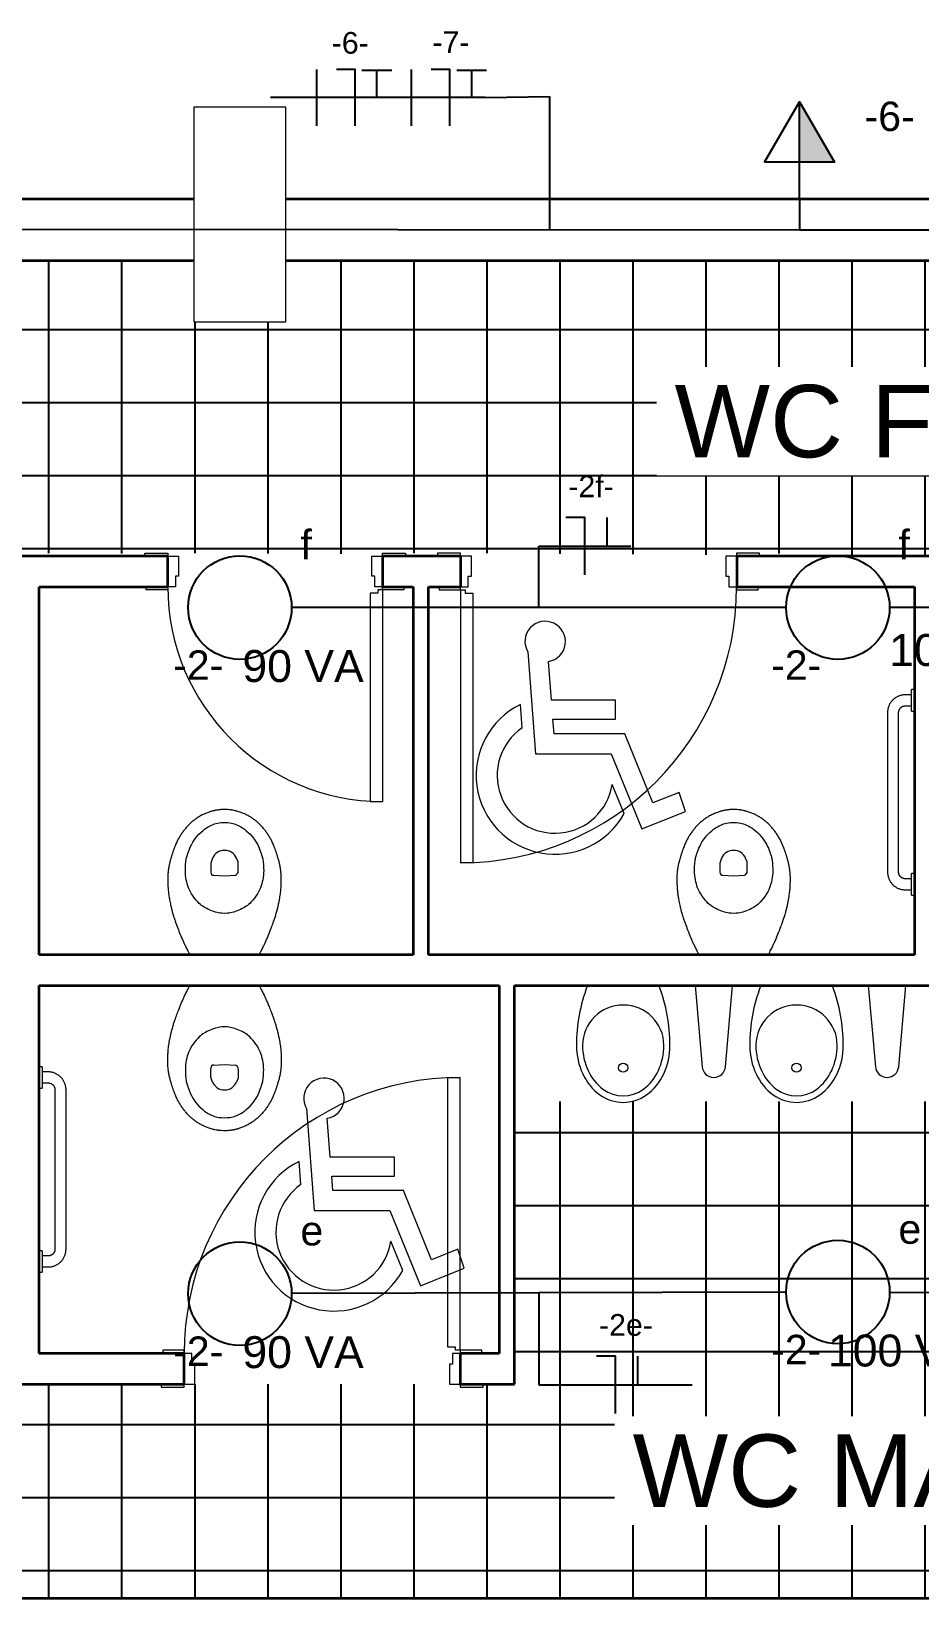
# Model space of a CAD drawing. Header units: metres. Extents: x -182 to 99, y 70 to 117.
# Drawn here: x -89.75 to -86.86, y 88.62 to 93.73 of the extents above; entities that cross this region are included whole.
import ezdxf

# ---------------------------------------------------------------- set-up
doc = ezdxf.new("R2010")
doc.units = ezdxf.units.M
doc.header["$LTSCALE"] = 0.01
for name, color, linetype, lineweight in [('A-ANNO-TEXT', 2, 'Continuous', 9), ('A-DOOR', 1, 'Continuous', 9), ('A-DOOR-FRAM', 1, 'Continuous', 13), ('A-WALL', 2, 'Continuous', 9), ('L-SITE', 6, 'Continuous', 9), ('P-SANR-FIXT', 6, 'Continuous', 9), ('S-COLS', 6, 'Continuous', 9)]:
    doc.layers.add(name, color=color, linetype=linetype, lineweight=lineweight)
for name, color, linetype in [('FIAÇÃO', 10, 'Continuous'), ('Força', 7, 'Continuous'), ('Iluminação', 7, 'Continuous')]:
    doc.layers.add(name, color=color, linetype=linetype)
doc.styles.add('Arial', font='arial.ttf', dxfattribs={"height": 0.29506})
doc.styles.add('Arial_1', font='arial.ttf', dxfattribs={"height": 0.368825})
pattern_1 = [(0, (-80.64683, 95.37932), (0, 0.238125), []), (90, (-80.64683, 95.37932), (-0.238125, 0), [])]

# ---------------------------------------------------------------- blocks, each defined once
blk = doc.blocks.new('Barre d_appui - Horizontale - H-302064-Planta Baja')
at = {"layer": 'P-SANR-FIXT'}
for p, q in [((-1.1908, 0), (-1.1908, -0.01)), ((-1.1558, -0.01), (-1.1908, -0.01)), ((-1.1738, -0.01), (-1.1738, -0.03)), ((-1.1208, -0.01), (-1.1558, -0.01)), ((-1.1378, -0.03), (-1.1378, -0.01)), ((-1.1208, -0.01), (-1.1208, 0)), ((-0.5908, 0), (-0.5908, -0.01)), ((-0.5558, -0.01), (-0.5908, -0.01)), ((-0.5738, -0.01), (-0.5738, -0.03)), ((-0.5208, -0.01), (-0.5558, -0.01)), ((-0.5378, -0.03), (-0.5378, -0.01)), ((-0.5208, -0.01), (-0.5208, 0)), ((-0.5958, -0.052), (-1.1158, -0.052)), ((-1.1158, -0.088), (-0.5958, -0.088))]:
    blk.add_line(p, q, dxfattribs=at)
at = {"layer": 'P-SANR-FIXT', "flags": 128}
for points in [[(-1.1738, -0.03), (-1.1737, -0.0323), (-1.1736, -0.0346), (-1.1734, -0.0369), (-1.1731, -0.0392), (-1.1726, -0.0415), (-1.1721, -0.0438), (-1.1715, -0.046), (-1.1709, -0.0482), (-1.1701, -0.0504), (-1.1692, -0.0526), (-1.1683, -0.0547), (-1.1672, -0.0568), (-1.1661, -0.0588), (-1.1649, -0.0608), (-1.1637, -0.0627), (-1.1623, -0.0646), (-1.1609, -0.0665), (-1.1594, -0.0682), (-1.1578, -0.07), (-1.1562, -0.0716), (-1.1545, -0.0732), (-1.1528, -0.0747), (-1.1509, -0.0761), (-1.1491, -0.0775), (-1.1471, -0.0788), (-1.1452, -0.08), (-1.1431, -0.0812), (-1.1411, -0.0822), (-1.139, -0.0832), (-1.1368, -0.0841), (-1.1346, -0.0849), (-1.1324, -0.0856), (-1.1302, -0.0862), (-1.1279, -0.0867), (-1.1257, -0.0872), (-1.1234, -0.0875), (-1.1211, -0.0878), (-1.1187, -0.0879), (-1.1164, -0.088), (-1.1158, -0.088)], [(-1.1158, -0.052), (-1.1167, -0.052), (-1.1176, -0.0519), (-1.1184, -0.0518), (-1.1193, -0.0517), (-1.1202, -0.0516), (-1.121, -0.0514), (-1.1219, -0.0511), (-1.1227, -0.0509), (-1.1235, -0.0506), (-1.1244, -0.0503), (-1.1252, -0.0499), (-1.126, -0.0495), (-1.1267, -0.0491), (-1.1275, -0.0486), (-1.1282, -0.0482), (-1.1289, -0.0476), (-1.1296, -0.0471), (-1.1303, -0.0465), (-1.131, -0.0459), (-1.1316, -0.0453), (-1.1322, -0.0447), (-1.1328, -0.044), (-1.1333, -0.0433), (-1.1338, -0.0426), (-1.1343, -0.0419), (-1.1348, -0.0411), (-1.1352, -0.0404), (-1.1356, -0.0396), (-1.136, -0.0388), (-1.1363, -0.038), (-1.1366, -0.0371), (-1.1369, -0.0363), (-1.1371, -0.0355), (-1.1373, -0.0346), (-1.1375, -0.0337), (-1.1376, -0.0329), (-1.1377, -0.032), (-1.1378, -0.0311), (-1.1378, -0.0302), (-1.1378, -0.03)], [(-0.5738, -0.03), (-0.5738, -0.0309), (-0.5739, -0.0318), (-0.574, -0.0326), (-0.5741, -0.0335), (-0.5742, -0.0344), (-0.5744, -0.0352), (-0.5747, -0.0361), (-0.5749, -0.0369), (-0.5752, -0.0378), (-0.5755, -0.0386), (-0.5759, -0.0394), (-0.5763, -0.0402), (-0.5767, -0.0409), (-0.5772, -0.0417), (-0.5776, -0.0424), (-0.5781, -0.0431), (-0.5787, -0.0438), (-0.5793, -0.0445), (-0.5798, -0.0452), (-0.5805, -0.0458), (-0.5811, -0.0464), (-0.5818, -0.047), (-0.5825, -0.0475), (-0.5832, -0.048), (-0.5839, -0.0485), (-0.5847, -0.049), (-0.5854, -0.0494), (-0.5862, -0.0498), (-0.587, -0.0502), (-0.5878, -0.0505), (-0.5887, -0.0508), (-0.5895, -0.0511), (-0.5903, -0.0513), (-0.5912, -0.0515), (-0.5921, -0.0517), (-0.5929, -0.0518), (-0.5938, -0.0519), (-0.5947, -0.052), (-0.5956, -0.052), (-0.5958, -0.052)], [(-0.5958, -0.088), (-0.5935, -0.088), (-0.5912, -0.0878), (-0.5889, -0.0876), (-0.5866, -0.0873), (-0.5843, -0.0868), (-0.582, -0.0863), (-0.5798, -0.0857), (-0.5776, -0.0851), (-0.5754, -0.0843), (-0.5732, -0.0834), (-0.5711, -0.0825), (-0.569, -0.0814), (-0.567, -0.0803), (-0.565, -0.0791), (-0.563, -0.0779), (-0.5612, -0.0765), (-0.5593, -0.0751), (-0.5576, -0.0736), (-0.5558, -0.072), (-0.5542, -0.0704), (-0.5526, -0.0687), (-0.5511, -0.067), (-0.5497, -0.0651), (-0.5483, -0.0633), (-0.547, -0.0613), (-0.5458, -0.0594), (-0.5446, -0.0573), (-0.5436, -0.0553), (-0.5426, -0.0532), (-0.5417, -0.051), (-0.5409, -0.0488), (-0.5402, -0.0466), (-0.5396, -0.0444), (-0.5391, -0.0421), (-0.5386, -0.0399), (-0.5383, -0.0376), (-0.538, -0.0353), (-0.5379, -0.0329), (-0.5378, -0.0306), (-0.5378, -0.03)]]:
    blk.add_lwpolyline(points, dxfattribs=at)
blk = doc.blocks.new('Urinoir - Urinoir-176243-Planta Baja')
at = {"layer": 'P-SANR-FIXT'}
blk.add_line((-0.1174, -0.0026), (0.1174, -0.0026), dxfattribs=at)
blk.add_circle((0, -0.2683), 0.015, dxfattribs=at)
for centre, start, end in [((0.3924, -0.195), 159.3261, 180), ((-0.3924, -0.195), 360, 20.6739)]:
    blk.add_arc(centre, 0.5449, start, end, dxfattribs=at)
for major_axis, ratio, start_param, end_param in [((-0.1325, 0), 0.987707, 3.141593, 6.283185), ((0, 0.1862), 0.819068, 1.570796, 4.712389), ((0, 0.165), 0.80303, 1.570796, 4.712389)]:
    blk.add_ellipse((0, -0.195), major_axis=major_axis, ratio=ratio, start_param=start_param, end_param=end_param, dxfattribs=at)
blk = doc.blocks.new('Séparateur d_urinoirs - Séparateur d_urinoirs-177646-Planta Baja')
at = {"layer": 'P-SANR-FIXT'}
for p, q in [((0.0612, -0.0001), (-0.0612, -0.0001)), ((-0.0612, -0.0001), (-0.038, -0.2652)), ((0.038, -0.2652), (0.0612, -0.0001))]:
    blk.add_line(p, q, dxfattribs=at)
blk.add_arc((0, -0.2618), 0.0382, 185, 355, dxfattribs=at)
blk = doc.blocks.new('WC suspendu - 04 - 470 x 370 mm-301781-Planta Baja')
at = {"layer": 'P-SANR-FIXT'}
for p, q in [((0.0857, 0.3651), (0.0803, 0.3488)), ((0.1697, 0.3528), (0.1643, 0.3651)), ((0.0803, 0.3488), (0.0803, 0.3193)), ((0.0901, 0.3095), (0.125, 0.3073)), ((0.125, 0.3073), (0.161, 0.3095)), ((0.1697, 0.3226), (0.1697, 0.3528)), ((0.0117, 0.0501), (0.2384, 0.0501))]:
    blk.add_line(p, q, dxfattribs=at)
for centre, radius, start, end in [((0.125, 0.3477), 0.043, 23.9625, 156.0375), ((0.0901, 0.3193), 0.00981, 180, 270), ((0.1555, 0.3226), 0.0142, 292.6199, 360)]:
    blk.add_arc(centre, radius, start, end, dxfattribs=at)
for points, knots in [([(0.125, 0.5241), (0.1208, 0.5239), (0.1148, 0.5236), (0.1077, 0.5229), (0.1027, 0.5223), (0.0983, 0.5216), (0.0944, 0.5209), (0.0908, 0.5201), (0.0871, 0.5192), (0.0834, 0.5182), (0.0799, 0.5171), (0.0765, 0.5159), (0.0719, 0.5143), (0.066, 0.5121), (0.0592, 0.5092), (0.0526, 0.5061), (0.0442, 0.5017), (0.0347, 0.4959), (0.0244, 0.4884), (0.0151, 0.4804), (0.0063, 0.4717), (-0.0019, 0.4625), (-0.0096, 0.4528), (-0.0167, 0.4428), (-0.0233, 0.4322), (-0.0284, 0.4226), (-0.0323, 0.4141), (-0.0352, 0.4074), (-0.0377, 0.4013), (-0.0396, 0.3963), (-0.0409, 0.3924), (-0.0423, 0.3885), (-0.0437, 0.3845), (-0.045, 0.3805), (-0.0463, 0.3766), (-0.0475, 0.3727), (-0.0487, 0.3687), (-0.0498, 0.3649), (-0.0511, 0.3605), (-0.0524, 0.3556), (-0.0537, 0.3503), (-0.0549, 0.3455), (-0.0558, 0.3412), (-0.0566, 0.3371), (-0.0572, 0.3333), (-0.0577, 0.3297), (-0.0584, 0.3247), (-0.0591, 0.3186), (-0.0597, 0.3123), (-0.06, 0.3072), (-0.0601, 0.3034), (-0.0602, 0.2993), (-0.0602, 0.2952), (-0.0601, 0.2908), (-0.06, 0.2843), (-0.0596, 0.2753), (-0.0589, 0.2649), (-0.058, 0.2559), (-0.0572, 0.2487), (-0.0561, 0.2412), (-0.0545, 0.2308), (-0.0523, 0.2194), (-0.0495, 0.207), (-0.0461, 0.1937), (-0.0431, 0.1827), (-0.0408, 0.1749)], [0, 0, 0, 0, 0.016129, 0.024194, 0.032258, 0.040323, 0.048387, 0.056452, 0.064516, 0.072581, 0.080645, 0.08871, 0.096774, 0.112903, 0.129032, 0.145161, 0.16129, 0.193548, 0.225806, 0.258065, 0.290323, 0.322581, 0.354839, 0.387097, 0.419355, 0.451613, 0.467742, 0.483871, 0.5, 0.508065, 0.516129, 0.524194, 0.532258, 0.540323, 0.548387, 0.556452, 0.564516, 0.572581, 0.580645, 0.59375, 0.606855, 0.61996, 0.633065, 0.646169, 0.659274, 0.672379, 0.685484, 0.711694, 0.737903, 0.751008, 0.764113, 0.777218, 0.790323, 0.803427, 0.816532, 0.842742, 0.868952, 0.882056, 0.895161, 0.908266, 0.921371, 0.947581, 0.960685, 0.97379, 1, 1, 1, 1]), ([(0.2909, 0.1749), (0.2923, 0.1797), (0.2949, 0.1889), (0.2983, 0.2018), (0.3011, 0.2135), (0.3034, 0.2245), (0.3052, 0.2347), (0.3067, 0.2442), (0.3078, 0.2532), (0.3087, 0.2617), (0.3093, 0.2696), (0.3097, 0.2769), (0.31, 0.2836), (0.3102, 0.2897), (0.3103, 0.2952), (0.3103, 0.3003), (0.3101, 0.3051), (0.3098, 0.3114), (0.3092, 0.3177), (0.3086, 0.3237), (0.308, 0.3282), (0.3075, 0.332), (0.307, 0.335), (0.3066, 0.3374), (0.3061, 0.3399), (0.3054, 0.3434), (0.3044, 0.3479), (0.3028, 0.3543), (0.3013, 0.36), (0.2999, 0.3649), (0.2988, 0.3687), (0.2976, 0.3727), (0.2964, 0.3766), (0.2951, 0.3805), (0.2938, 0.3845), (0.2924, 0.3885), (0.291, 0.3924), (0.2897, 0.3963), (0.2878, 0.4013), (0.2853, 0.4074), (0.2824, 0.4141), (0.2785, 0.4226), (0.2734, 0.4322), (0.2668, 0.4428), (0.2597, 0.4528), (0.252, 0.4625), (0.2438, 0.4717), (0.235, 0.4804), (0.2261, 0.4881), (0.2168, 0.495), (0.2086, 0.5001), (0.2015, 0.504), (0.1959, 0.5069), (0.1901, 0.5095), (0.1841, 0.5121), (0.1779, 0.5144), (0.1719, 0.5165), (0.1668, 0.5181), (0.1625, 0.5193), (0.1583, 0.5203), (0.154, 0.5213), (0.1491, 0.5221), (0.1435, 0.5228), (0.1358, 0.5235), (0.1288, 0.524), (0.125, 0.5241)], [0, 0, 0, 0, 0.016129, 0.032258, 0.048387, 0.064516, 0.080645, 0.096774, 0.112903, 0.129032, 0.145161, 0.16129, 0.177419, 0.193548, 0.209677, 0.225806, 0.241935, 0.258065, 0.290323, 0.306452, 0.322581, 0.33871, 0.346774, 0.354839, 0.362903, 0.370968, 0.387097, 0.403226, 0.419355, 0.427419, 0.435484, 0.443548, 0.451613, 0.459677, 0.467742, 0.475806, 0.483871, 0.491935, 0.5, 0.516129, 0.532258, 0.548387, 0.580645, 0.612903, 0.645161, 0.677419, 0.709677, 0.741935, 0.774194, 0.802419, 0.830645, 0.844758, 0.858871, 0.872984, 0.887097, 0.90121, 0.915323, 0.929435, 0.936492, 0.943548, 0.957661, 0.964718, 0.971774, 0.985887, 1, 1, 1, 1]), ([(0.1251, 0.1852), (0.112, 0.1852), (0.1, 0.1874), (0.0771, 0.195), (0.0553, 0.207), (0.0444, 0.2146), (0.0193, 0.2441), (0.0073, 0.267), (-0.0003, 0.2942), (-0.0036, 0.3226), (-0.0014, 0.352), (0.0008, 0.3662), (0.0052, 0.3804), (0.015, 0.4065), (0.0291, 0.4305), (0.0531, 0.4556), (0.076, 0.4709), (0.0957, 0.4785), (0.1098, 0.4807), (0.125, 0.4818)], [0, 0, 0, 0, 0.054036, 0.12098, 0.189148, 0.273213, 0.358329, 0.459847, 0.55028, 0.644729, 0.723904, 0.78809, 0.850556, 0.92781, 1.026796, 1.125314, 1.21639, 1.285198, 1.340593, 1.340593, 1.340593, 1.340593]), ([(0.125, 0.4818), (0.1403, 0.4807), (0.1544, 0.4785), (0.1741, 0.4709), (0.197, 0.4556), (0.221, 0.4306), (0.2351, 0.4066), (0.245, 0.3804), (0.2493, 0.3662), (0.2515, 0.3521), (0.2537, 0.3226), (0.2505, 0.2943), (0.2428, 0.267), (0.2308, 0.2441), (0.2058, 0.2147), (0.1949, 0.207), (0.1731, 0.195), (0.1502, 0.1874), (0.1382, 0.1852), (0.1251, 0.1852)], [0, 0, 0, 0, 0.055395, 0.124203, 0.215279, 0.313797, 0.412783, 0.490037, 0.552503, 0.616689, 0.695864, 0.790313, 0.880746, 0.982264, 1.06738, 1.151445, 1.219613, 1.286557, 1.340593, 1.340593, 1.340593, 1.340593]), ([(-0.0408, 0.1749), (-0.039, 0.1697), (-0.0355, 0.1599), (-0.0295, 0.143), (-0.0207, 0.1194), (-0.0138, 0.1027), (-0.0076, 0.0894), (-0.0028, 0.0792), (0.0022, 0.069), (0.0072, 0.059), (0.0101, 0.0532), (0.0117, 0.0501)], [0, 0, 0, 0, 0.0625, 0.125, 0.25, 0.5, 0.625, 0.75, 0.875, 0.9375, 1, 1, 1, 1]), ([(0.2384, 0.0501), (0.24, 0.0532), (0.2429, 0.059), (0.2466, 0.0665), (0.2499, 0.0731), (0.2537, 0.0809), (0.2594, 0.0928), (0.2661, 0.1077), (0.2749, 0.1303), (0.2832, 0.1529), (0.2882, 0.1671), (0.2909, 0.1749)], [0, 0, 0, 0, 0.0625, 0.125, 0.1875, 0.25, 0.375, 0.625, 0.8125, 0.90625, 1, 1, 1, 1])]:
    blk.add_open_spline(points, degree=3, knots=knots, dxfattribs=at)
blk = doc.blocks.new('Puerta de 1 hoja - 90 x 210 cm-173611-Planta Baja')
at = {"layer": 'A-DOOR', "lineweight": 13}
for p, q in [((0.6769, 0.95), (0.7169, 0.95)), ((0.6769, 0.07), (0.6769, 0.95)), ((0.7169, 0.06), (0.7169, 0.95)), ((0.7019, 0.07), (0.6769, 0.07)), ((0.7019, 0.06), (0.7019, 0.07)), ((0.7169, 0.06), (0.7019, 0.06))]:
    blk.add_line(p, q, dxfattribs=at)
blk.add_arc((0.7169, 0.05), 0.9, 90, 180, dxfattribs=at)
at = {"layer": 'A-DOOR-FRAM'}
for p, q in [((-0.1831, 0.06), (-0.2531, 0.06)), ((-0.2531, 0.06), (-0.2531, 0.05)), ((-0.1831, 0.05), (-0.1831, 0.06)), ((0.7869, 0.06), (0.7169, 0.06)), ((0.7169, 0.06), (0.7169, 0.05)), ((0.7869, 0.05), (0.7869, 0.06)), ((-0.1581, 0.05), (-0.1831, 0.05)), ((-0.1581, 0.015), (-0.1581, 0.05)), ((-0.1481, 0.015), (-0.1581, 0.015)), ((-0.1481, -0.05), (-0.1481, 0.015)), ((0.6919, 0.015), (0.6819, 0.015)), ((0.6819, 0.015), (0.6819, -0.05)), ((0.7169, 0.05), (0.6919, 0.05)), ((0.6919, 0.05), (0.6919, 0.015)), ((-0.2581, -0.05), (-0.2581, -0.06)), ((-0.1831, -0.06), (-0.1831, -0.05)), ((-0.1831, -0.05), (-0.1481, -0.05)), ((0.6819, -0.05), (0.7169, -0.05)), ((0.7169, -0.05), (0.7169, -0.06)), ((0.7919, -0.06), (0.7919, -0.05)), ((-0.2581, -0.06), (-0.1831, -0.06)), ((0.7169, -0.06), (0.7919, -0.06))]:
    blk.add_line(p, q, dxfattribs=at)
blk = doc.blocks.new('WC suspendu - 04 - 470 x 370 mm-302153-Planta Baja')
at = {"layer": 'P-SANR-FIXT'}
for p, q in [((0.0117, -0.0501), (0.2384, -0.0501)), ((0.0803, -0.3488), (0.0803, -0.3193)), ((0.0857, -0.3651), (0.0803, -0.3488)), ((0.0901, -0.3095), (0.125, -0.3073)), ((0.125, -0.3073), (0.161, -0.3095)), ((0.1697, -0.3528), (0.1643, -0.3651)), ((0.1697, -0.3226), (0.1697, -0.3528))]:
    blk.add_line(p, q, dxfattribs=at)
for centre, radius, start, end in [((0.0901, -0.3193), 0.00981, 90, 180), ((0.1555, -0.3226), 0.0142, 0, 67.3801), ((0.125, -0.3477), 0.043, 203.9625, 336.0375)]:
    blk.add_arc(centre, radius, start, end, dxfattribs=at)
for points, knots in [([(-0.0408, -0.1749), (-0.0381, -0.1671), (-0.0331, -0.1529), (-0.0248, -0.1303), (-0.016, -0.1077), (-0.0093, -0.0928), (-0.0036, -0.0809), (0.0002, -0.0731), (0.0035, -0.0665), (0.0072, -0.059), (0.0101, -0.0532), (0.0117, -0.0501)], [-1, -1, -1, -1, -0.90625, -0.8125, -0.625, -0.375, -0.25, -0.1875, -0.125, -0.0625, 0, 0, 0, 0]), ([(0.2384, -0.0501), (0.24, -0.0532), (0.2429, -0.059), (0.2479, -0.069), (0.2529, -0.0792), (0.2577, -0.0894), (0.2623, -0.0994), (0.2673, -0.1111), (0.2733, -0.1261), (0.2796, -0.143), (0.2856, -0.1599), (0.2891, -0.1697), (0.2909, -0.1749)], [-1, -1, -1, -1, -0.9375, -0.875, -0.75, -0.625, -0.5, -0.375, -0.25, -0.125, -0.0625, 0, 0, 0, 0]), ([(0.125, -0.5241), (0.1213, -0.524), (0.1143, -0.5235), (0.1066, -0.5228), (0.101, -0.5221), (0.0961, -0.5213), (0.0918, -0.5203), (0.0876, -0.5193), (0.0833, -0.5181), (0.0782, -0.5165), (0.0722, -0.5144), (0.066, -0.5121), (0.06, -0.5095), (0.0542, -0.5069), (0.0486, -0.504), (0.0415, -0.5001), (0.0333, -0.495), (0.024, -0.4881), (0.0151, -0.4804), (0.0063, -0.4717), (-0.0019, -0.4625), (-0.0096, -0.4528), (-0.0167, -0.4428), (-0.0233, -0.4322), (-0.0284, -0.4226), (-0.0323, -0.4141), (-0.0352, -0.4074), (-0.0377, -0.4013), (-0.0396, -0.3963), (-0.0409, -0.3924), (-0.0423, -0.3885), (-0.0441, -0.3832), (-0.0459, -0.3779), (-0.0475, -0.3727), (-0.0487, -0.3687), (-0.0498, -0.3649), (-0.0512, -0.36), (-0.0527, -0.3543), (-0.0543, -0.3479), (-0.0553, -0.3434), (-0.056, -0.3399), (-0.0565, -0.3374), (-0.0569, -0.335), (-0.0574, -0.332), (-0.0579, -0.3282), (-0.0585, -0.3237), (-0.0592, -0.3177), (-0.0597, -0.3114), (-0.0601, -0.3051), (-0.0602, -0.3003), (-0.0602, -0.2952), (-0.0601, -0.2897), (-0.0599, -0.2836), (-0.0596, -0.2769), (-0.0592, -0.2696), (-0.0586, -0.2617), (-0.0577, -0.2532), (-0.0566, -0.2442), (-0.0551, -0.2347), (-0.0533, -0.2245), (-0.051, -0.2135), (-0.0482, -0.2018), (-0.0448, -0.1889), (-0.0422, -0.1797), (-0.0408, -0.1749)], [-1, -1, -1, -1, -0.985887, -0.971774, -0.964718, -0.957661, -0.943548, -0.936492, -0.929435, -0.915323, -0.90121, -0.887097, -0.872984, -0.858871, -0.844758, -0.830645, -0.802419, -0.774194, -0.741935, -0.709677, -0.677419, -0.645161, -0.612903, -0.580645, -0.548387, -0.532258, -0.516129, -0.5, -0.491935, -0.483871, -0.475806, -0.467742, -0.451613, -0.443548, -0.435484, -0.427419, -0.419355, -0.403226, -0.387097, -0.370968, -0.362903, -0.354839, -0.346774, -0.33871, -0.322581, -0.306452, -0.290323, -0.258065, -0.241935, -0.225806, -0.209677, -0.193548, -0.177419, -0.16129, -0.145161, -0.129032, -0.112903, -0.096774, -0.080645, -0.064516, -0.048387, -0.032258, -0.016129, 0, 0, 0, 0]), ([(0.1251, -0.1852), (0.112, -0.1852), (0.1, -0.1874), (0.0771, -0.195), (0.0553, -0.207), (0.0444, -0.2146), (0.0193, -0.2441), (0.0073, -0.267), (-0.0003, -0.2942), (-0.0036, -0.3226), (-0.0014, -0.352), (0.0008, -0.3662), (0.0052, -0.3804), (0.015, -0.4065), (0.0291, -0.4305), (0.0531, -0.4556), (0.076, -0.4709), (0.0957, -0.4785), (0.1098, -0.4807), (0.125, -0.4818)], [0, 0, 0, 0, 0.054036, 0.12098, 0.189148, 0.273213, 0.358329, 0.459847, 0.55028, 0.644729, 0.723904, 0.78809, 0.850556, 0.92781, 1.026796, 1.125314, 1.21639, 1.285198, 1.340593, 1.340593, 1.340593, 1.340593]), ([(0.2909, -0.1749), (0.2923, -0.1797), (0.2949, -0.1889), (0.2983, -0.2018), (0.3011, -0.2135), (0.3034, -0.2245), (0.3052, -0.2347), (0.3067, -0.2442), (0.3078, -0.2532), (0.3087, -0.2617), (0.3093, -0.2696), (0.3097, -0.2769), (0.31, -0.2836), (0.3102, -0.2897), (0.3103, -0.2952), (0.3103, -0.3003), (0.3102, -0.3051), (0.3099, -0.3098), (0.3095, -0.3145), (0.3091, -0.3192), (0.3086, -0.3237), (0.308, -0.3282), (0.3075, -0.332), (0.307, -0.335), (0.3066, -0.3374), (0.3061, -0.3399), (0.3054, -0.3434), (0.3044, -0.3479), (0.3028, -0.3543), (0.3013, -0.36), (0.2999, -0.3649), (0.2988, -0.3687), (0.2976, -0.3727), (0.2964, -0.3766), (0.2951, -0.3805), (0.2938, -0.3845), (0.2924, -0.3885), (0.291, -0.3924), (0.2897, -0.3963), (0.2878, -0.4013), (0.2853, -0.4074), (0.2824, -0.4141), (0.2785, -0.4226), (0.2734, -0.4322), (0.2668, -0.4428), (0.2597, -0.4528), (0.252, -0.4625), (0.2438, -0.4717), (0.235, -0.4804), (0.2257, -0.4884), (0.2154, -0.4959), (0.2059, -0.5017), (0.1975, -0.5061), (0.1909, -0.5092), (0.1841, -0.5121), (0.1782, -0.5143), (0.1736, -0.5159), (0.1702, -0.5171), (0.1667, -0.5182), (0.163, -0.5192), (0.1593, -0.5201), (0.1557, -0.5209), (0.1518, -0.5216), (0.1474, -0.5223), (0.1424, -0.5229), (0.1353, -0.5236), (0.1293, -0.5239), (0.125, -0.5241)], [-1, -1, -1, -1, -0.983871, -0.967742, -0.951613, -0.935484, -0.919355, -0.903226, -0.887097, -0.870968, -0.854839, -0.83871, -0.822581, -0.806452, -0.790323, -0.774194, -0.758065, -0.741935, -0.725806, -0.709677, -0.693548, -0.677419, -0.66129, -0.653226, -0.645161, -0.637097, -0.629032, -0.612903, -0.596774, -0.580645, -0.572581, -0.564516, -0.556452, -0.548387, -0.540323, -0.532258, -0.524194, -0.516129, -0.508065, -0.5, -0.483871, -0.467742, -0.451613, -0.419355, -0.387097, -0.354839, -0.322581, -0.290323, -0.258065, -0.225806, -0.193548, -0.16129, -0.145161, -0.129032, -0.112903, -0.096774, -0.08871, -0.080645, -0.072581, -0.064516, -0.056452, -0.048387, -0.040323, -0.032258, -0.024194, -0.016129, 0, 0, 0, 0]), ([(0.125, -0.4818), (0.1403, -0.4807), (0.1544, -0.4785), (0.1741, -0.4709), (0.197, -0.4556), (0.221, -0.4306), (0.2351, -0.4066), (0.245, -0.3804), (0.2493, -0.3662), (0.2515, -0.3521), (0.2537, -0.3226), (0.2505, -0.2943), (0.2428, -0.267), (0.2308, -0.2441), (0.2058, -0.2147), (0.1949, -0.207), (0.1731, -0.195), (0.1502, -0.1874), (0.1382, -0.1852), (0.1251, -0.1852)], [0, 0, 0, 0, 0.055395, 0.124203, 0.215279, 0.313797, 0.412783, 0.490037, 0.552503, 0.616689, 0.695864, 0.790313, 0.880746, 0.982264, 1.06738, 1.151445, 1.219613, 1.286557, 1.340593, 1.340593, 1.340593, 1.340593])]:
    blk.add_open_spline(points, degree=3, knots=knots, dxfattribs=at)
blk = doc.blocks.new('Barre d_appui - Horizontale - H-172863-Planta Baja')
at = {"layer": 'P-SANR-FIXT'}
for p, q in [((-0.5958, 0.088), (-1.1158, 0.088)), ((-1.1158, 0.052), (-0.5958, 0.052)), ((-1.1908, 0.01), (-1.1908, 0)), ((-1.1908, 0.01), (-1.1558, 0.01)), ((-1.1738, 0.03), (-1.1738, 0.01)), ((-1.1558, 0.01), (-1.1208, 0.01)), ((-1.1378, 0.01), (-1.1378, 0.03)), ((-1.1208, 0), (-1.1208, 0.01)), ((-0.5908, 0.01), (-0.5908, 0)), ((-0.5908, 0.01), (-0.5558, 0.01)), ((-0.5738, 0.03), (-0.5738, 0.01)), ((-0.5558, 0.01), (-0.5208, 0.01)), ((-0.5378, 0.01), (-0.5378, 0.03)), ((-0.5208, 0), (-0.5208, 0.01))]:
    blk.add_line(p, q, dxfattribs=at)
at = {"layer": 'P-SANR-FIXT', "flags": 128}
for points in [[(-1.1158, 0.088), (-1.1181, 0.088), (-1.1204, 0.0878), (-1.1227, 0.0876), (-1.125, 0.0873), (-1.1273, 0.0868), (-1.1296, 0.0863), (-1.1318, 0.0857), (-1.134, 0.0851), (-1.1362, 0.0843), (-1.1384, 0.0834), (-1.1405, 0.0825), (-1.1426, 0.0814), (-1.1446, 0.0803), (-1.1466, 0.0791), (-1.1485, 0.0779), (-1.1504, 0.0765), (-1.1523, 0.0751), (-1.154, 0.0736), (-1.1558, 0.072), (-1.1574, 0.0704), (-1.159, 0.0687), (-1.1605, 0.067), (-1.1619, 0.0651), (-1.1633, 0.0633), (-1.1646, 0.0613), (-1.1658, 0.0594), (-1.1669, 0.0573), (-1.168, 0.0553), (-1.169, 0.0532), (-1.1699, 0.051), (-1.1707, 0.0488), (-1.1714, 0.0466), (-1.172, 0.0444), (-1.1725, 0.0421), (-1.173, 0.0399), (-1.1733, 0.0376), (-1.1736, 0.0353), (-1.1737, 0.0329), (-1.1738, 0.0306), (-1.1738, 0.03)], [(-1.1378, 0.03), (-1.1378, 0.0309), (-1.1377, 0.0318), (-1.1376, 0.0326), (-1.1375, 0.0335), (-1.1374, 0.0344), (-1.1372, 0.0352), (-1.1369, 0.0361), (-1.1367, 0.0369), (-1.1364, 0.0378), (-1.1361, 0.0386), (-1.1357, 0.0394), (-1.1353, 0.0402), (-1.1349, 0.0409), (-1.1344, 0.0417), (-1.134, 0.0424), (-1.1334, 0.0431), (-1.1329, 0.0438), (-1.1323, 0.0445), (-1.1317, 0.0452), (-1.1311, 0.0458), (-1.1305, 0.0464), (-1.1298, 0.047), (-1.1291, 0.0475), (-1.1284, 0.048), (-1.1277, 0.0485), (-1.1269, 0.049), (-1.1262, 0.0494), (-1.1254, 0.0498), (-1.1246, 0.0502), (-1.1238, 0.0505), (-1.1229, 0.0508), (-1.1221, 0.0511), (-1.1213, 0.0513), (-1.1204, 0.0515), (-1.1195, 0.0517), (-1.1187, 0.0518), (-1.1178, 0.0519), (-1.1169, 0.052), (-1.116, 0.052), (-1.1158, 0.052)], [(-0.5378, 0.03), (-0.5378, 0.0323), (-0.538, 0.0346), (-0.5382, 0.0369), (-0.5385, 0.0392), (-0.539, 0.0415), (-0.5395, 0.0438), (-0.5401, 0.046), (-0.5407, 0.0482), (-0.5415, 0.0504), (-0.5424, 0.0526), (-0.5433, 0.0547), (-0.5443, 0.0568), (-0.5455, 0.0588), (-0.5467, 0.0608), (-0.5479, 0.0627), (-0.5493, 0.0646), (-0.5507, 0.0665), (-0.5522, 0.0682), (-0.5538, 0.07), (-0.5554, 0.0716), (-0.5571, 0.0732), (-0.5588, 0.0747), (-0.5607, 0.0761), (-0.5625, 0.0775), (-0.5645, 0.0788), (-0.5664, 0.08), (-0.5685, 0.0812), (-0.5705, 0.0822), (-0.5726, 0.0832), (-0.5748, 0.0841), (-0.577, 0.0849), (-0.5792, 0.0856), (-0.5814, 0.0862), (-0.5837, 0.0867), (-0.5859, 0.0872), (-0.5882, 0.0875), (-0.5905, 0.0878), (-0.5929, 0.0879), (-0.5952, 0.088), (-0.5958, 0.088)], [(-0.5958, 0.052), (-0.5949, 0.052), (-0.594, 0.0519), (-0.5932, 0.0518), (-0.5923, 0.0517), (-0.5914, 0.0516), (-0.5906, 0.0514), (-0.5897, 0.0511), (-0.5889, 0.0509), (-0.588, 0.0506), (-0.5872, 0.0503), (-0.5864, 0.0499), (-0.5856, 0.0495), (-0.5849, 0.0491), (-0.5841, 0.0486), (-0.5834, 0.0482), (-0.5827, 0.0476), (-0.582, 0.0471), (-0.5813, 0.0465), (-0.5806, 0.0459), (-0.58, 0.0453), (-0.5794, 0.0447), (-0.5788, 0.044), (-0.5783, 0.0433), (-0.5778, 0.0426), (-0.5773, 0.0419), (-0.5768, 0.0411), (-0.5764, 0.0404), (-0.576, 0.0396), (-0.5756, 0.0388), (-0.5753, 0.038), (-0.575, 0.0371), (-0.5747, 0.0363), (-0.5745, 0.0355), (-0.5743, 0.0346), (-0.5741, 0.0337), (-0.574, 0.0329), (-0.5739, 0.032), (-0.5738, 0.0311), (-0.5738, 0.0302), (-0.5738, 0.03)]]:
    blk.add_lwpolyline(points, dxfattribs=at)
blk = doc.blocks.new('Puerta de 1 hoja - 70 x 210 cm-171867-Planta Baja')
at = {"layer": 'A-DOOR', "lineweight": 13}
for p, q in [((0.5769, -0.07), (0.5769, -0.75)), ((0.6019, -0.07), (0.5769, -0.07)), ((0.6019, -0.06), (0.6019, -0.07)), ((0.6169, -0.06), (0.6019, -0.06)), ((0.6169, -0.06), (0.6169, -0.75)), ((0.5769, -0.75), (0.6169, -0.75))]:
    blk.add_line(p, q, dxfattribs=at)
blk.add_arc((0.6169, -0.05), 0.7, 180, 270, dxfattribs=at)
at = {"layer": 'A-DOOR-FRAM'}
for p, q in [((-0.1581, 0.06), (-0.0831, 0.06)), ((-0.1581, 0.05), (-0.1581, 0.06)), ((-0.0831, 0.06), (-0.0831, 0.05)), ((0.6169, 0.05), (0.6169, 0.06)), ((0.6169, 0.06), (0.6919, 0.06)), ((0.6919, 0.06), (0.6919, 0.05)), ((-0.0831, 0.05), (-0.0481, 0.05)), ((-0.0481, 0.05), (-0.0481, -0.015)), ((0.5819, -0.015), (0.5819, 0.05)), ((0.5819, 0.05), (0.6169, 0.05)), ((-0.1531, -0.06), (-0.1531, -0.05)), ((-0.0831, -0.05), (-0.0831, -0.06)), ((-0.0581, -0.05), (-0.0831, -0.05)), ((-0.0581, -0.015), (-0.0581, -0.05)), ((-0.0481, -0.015), (-0.0581, -0.015)), ((0.5919, -0.015), (0.5819, -0.015)), ((0.5919, -0.05), (0.5919, -0.015)), ((0.6169, -0.05), (0.5919, -0.05)), ((0.6169, -0.06), (0.6169, -0.05)), ((0.6869, -0.05), (0.6869, -0.06)), ((-0.0831, -0.06), (-0.1531, -0.06)), ((0.6869, -0.06), (0.6169, -0.06))]:
    blk.add_line(p, q, dxfattribs=at)
blk = doc.blocks.new('M_Símbolo de aparcamiento - ADA - M_Símbolo de aparcamiento - ADA-233917-Planta Baja')
at = {"layer": 'L-SITE'}
for p, q in [((-0.0512, 0.2882), (-0.0259, -0.044)), ((0.0262, 0.13), (0.0165, 0.2567)), ((-0.0697, 0.0404), (-0.0754, 0.1163)), ((0.2352, 0.13), (0.0262, 0.13)), ((0.2352, 0.0683), (0.2352, 0.13)), ((0.0345, 0.0211), (0.0309, 0.0683)), ((0.0309, 0.0683), (0.2352, 0.0683)), ((0.2648, 0.0211), (0.0345, 0.0211)), ((0.3567, -0.2047), (0.2648, 0.0211)), ((-0.0259, -0.044), (0.221, -0.044)), ((0.221, -0.044), (0.3207, -0.2892)), ((0.2628, -0.2395), (0.2241, -0.1444)), ((0.442, -0.1706), (0.3567, -0.2047)), ((0.4631, -0.2323), (0.442, -0.1706)), ((0.3207, -0.2892), (0.4631, -0.2323))]:
    blk.add_line(p, q, dxfattribs=at)
for centre, radius, start, end in [((0.0056, 0.3219), 0.066, 279.5296, 210.6777), ((0.0377, -0.1148), 0.2573, 116.094, 331.0081), ((0.0377, -0.1148), 0.1887, 124.6842, 350.9794)]:
    blk.add_arc(centre, radius, start, end, dxfattribs=at)
blk = doc.blocks.new('Pilar rectangular hormigón - 300 x 700 mm-506285-Planta Baja')
at = {"layer": 'S-COLS'}
for p, q in [((0.15, 0.35), (-0.15, 0.35)), ((-0.15, 0.35), (-0.15, -0.35)), ((0.15, -0.35), (0.15, 0.35)), ((-0.15, -0.35), (0.15, -0.35))]:
    blk.add_line(p, q, dxfattribs=at)
blk = doc.blocks.new('RN')
at = {"layer": 'FIAÇÃO', "color": 18, "true_color": 0x000000}
blk.add_line((2653.24, 1365.51), (2653.24, 1375.92), dxfattribs=at)
at = {"layer": 'FIAÇÃO', "color": 5}
blk.add_lwpolyline([(2645.19, 1355.09), (2645.19, 1375.92), (2638.25, 1375.92)], dxfattribs=at)
blk = doc.blocks.new('F-N-T')
at = {"layer": 'FIAÇÃO', "color": 1}
blk.add_line((2561.97, 1284.08), (2561.97, 1304.9), dxfattribs=at)
at = {"layer": 'FIAÇÃO', "color": 3}
blk.add_line((2584.31, 1294.33), (2584.31, 1304.75), dxfattribs=at)
at = {"layer": 'FIAÇÃO', "color": 5}
blk.add_lwpolyline([(2576.26, 1284.08), (2576.26, 1304.9), (2569.32, 1304.9)], dxfattribs=at)
at = {"layer": 'FIAÇÃO', "color": 3}
blk.add_lwpolyline([(2578.75, 1304.75), (2584.31, 1304.75), (2589.86, 1304.75)], dxfattribs=at)

msp = doc.modelspace()

# ---------------------------------------------------------------- hatches: boundary and pattern name
at = {"transparency": 33554687}
h = msp.add_hatch(dxfattribs=at)
h.set_pattern_fill('NET', color=251, scale=0.075)
h.set_pattern_definition(pattern_1)
h.paths.add_polyline_path([(-83.2228, 92.9856), (-88.9228, 92.9856), (-88.9228, 92.7856), (-89.2228, 92.7856), (-89.2228, 92.9856), (-91.0228, 92.9856), (-91.0228, 92.0206), (-90.6678, 92.0206), (-90.6678, 92.0306), (-90.5928, 92.0306), (-89.8928, 92.0288), (-89.8928, 92.0306), (-89.8178, 92.0306), (-89.383, 92.0292), (-89.383, 92.0306), (-89.308, 92.0306), (-88.608, 92.0278), (-88.608, 92.0306), (-88.533, 92.0306), (-88.4278, 92.03), (-88.4278, 92.0306), (-88.3528, 92.0306), (-87.4528, 92.0249), (-87.4528, 92.0306), (-87.3778, 92.0306), (-86.7728, 92.0206), (-86.7728, 90.7206), (-86.2704, 90.7206), (-86.2704, 91.3205), (-84.3433, 91.3206), (-84.3433, 91.4206), (-84.2528, 91.4206), (-84.2528, 91.4306), (-84.1828, 91.4306, -0.398029), (-83.3228, 92.3197), (-83.3228, 92.3206), (-83.2828, 92.3206), (-83.2828, 91.4306), (-83.2228, 91.4306)])
h = msp.add_hatch(dxfattribs=at)
h.set_pattern_fill('NET', color=251, scale=0.075)
h.set_pattern_definition(pattern_1)
edge = h.paths.add_edge_path()
edge.add_line((-83.2828, 89.9206), (-83.2828, 89.0206))
edge.add_arc((-83.2828, 89.9206), 0.9, 180, 270, ccw=False)
edge.add_line((-84.1828, 89.9206), (-84.3433, 89.9206))
edge.add_line((-84.3433, 89.9206), (-84.3433, 90.0205))
edge.add_line((-84.3433, 90.0205), (-85.8278, 90.0205))
edge.add_line((-85.8278, 90.0205), (-85.8278, 90.2421))
edge.add_line((-85.8278, 90.2421), (-88.1778, 90.2421))
edge.add_line((-88.1778, 90.2421), (-88.1778, 89.3206))
edge.add_line((-88.1778, 89.3206), (-91.0228, 89.3206))
edge.add_line((-91.0228, 89.3206), (-91.0228, 88.6206))
edge.add_line((-91.0228, 88.6206), (-83.2228, 88.6206))
edge.add_line((-83.2228, 88.6206), (-83.2228, 89.9206))
edge.add_line((-83.2228, 89.9206), (-83.2828, 89.9206))
at = {"layer": 'Iluminação'}
msp.add_hatch(color=256, dxfattribs=at).paths.add_polyline_path([(-87.2478, 93.5032), (-87.2478, 93.3055), (-87.1336, 93.3055)])

# ---------------------------------------------------------------- linework, layer by layer
at = {"layer": 'A-WALL', "color": 7, "lineweight": 35}
for p, q in [((-89.2228, 93.1856), (-91.0228, 93.1856)), ((-85.5728, 93.1856), (-88.9228, 93.1856)), ((-91.0228, 92.9856), (-89.2228, 92.9856)), ((-88.9228, 92.9856), (-85.5728, 92.9856)), ((-89.308, 92.0206), (-89.8928, 92.0206)), ((-89.308, 91.9206), (-89.308, 92.0206)), ((-88.3528, 92.0206), (-88.608, 92.0206)), ((-88.608, 92.0206), (-88.608, 91.9206)), ((-88.3528, 91.9206), (-88.3528, 92.0206)), ((-86.7728, 92.0206), (-87.4528, 92.0206)), ((-87.4528, 92.0206), (-87.4528, 91.9206)), ((-89.7278, 91.9206), (-89.308, 91.9206)), ((-89.7278, 90.7206), (-89.7278, 91.9206)), ((-88.608, 91.9206), (-88.5078, 91.9206)), ((-88.5078, 91.9206), (-88.5078, 90.7206)), ((-88.4578, 91.9206), (-88.3528, 91.9206)), ((-88.4578, 90.7206), (-88.4578, 91.9206)), ((-87.4528, 91.9206), (-86.8728, 91.9206)), ((-86.8728, 91.9206), (-86.8728, 90.7206)), ((-88.5078, 90.7206), (-89.7278, 90.7206)), ((-86.8728, 90.7206), (-88.4578, 90.7206)), ((-89.7278, 90.6206), (-88.2278, 90.6206)), ((-89.7278, 89.4206), (-89.7278, 90.6206)), ((-88.2278, 90.6206), (-88.2278, 89.4206)), ((-88.1778, 90.6206), (-85.8278, 90.6206)), ((-88.1778, 89.3206), (-88.1778, 90.6206)), ((-89.2543, 89.4206), (-89.7278, 89.4206)), ((-89.2543, 89.3206), (-89.2543, 89.4206)), ((-88.2278, 89.4206), (-88.3543, 89.4206)), ((-88.3543, 89.4206), (-88.3543, 89.3206)), ((-89.8928, 89.3206), (-89.2543, 89.3206)), ((-88.3543, 89.3206), (-88.1778, 89.3206)), ((-83.2228, 88.6206), (-91.0228, 88.6206))]:
    msp.add_line(p, q, dxfattribs=at)
at = {"layer": 'Força', "color": 0, "ltscale": 0.5}
for p, q in [((-88.2732, 93.5163), (-88.9732, 93.5163)), ((-88.2732, 93.5163), (-88.0622, 93.5196)), ((-88.0622, 93.0863), (-88.0622, 93.5196)), ((-87.2478, 93.1856), (-87.2478, 93.0856)), ((-91.1228, 93.0889), (-87.2478, 93.0856)), ((-87.2478, 93.0856), (-83.5738, 93.0856))]:
    msp.add_line(p, q, dxfattribs=at)
at = {"layer": 'Iluminação'}
for p, q in [((-87.2478, 93.3055), (-87.2478, 93.5032)), ((-87.2478, 93.1856), (-87.2478, 93.3055))]:
    msp.add_line(p, q, dxfattribs=at)
at = {"layer": 'Iluminação', "color": 0, "ltscale": 0.5}
for p, q in [((-88.0978, 91.8531), (-88.0978, 92.0531)), ((-88.0978, 92.0531), (-87.7978, 92.0531)), ((-87.2916, 91.8531), (-88.9041, 91.8531)), ((-85.3416, 91.8519), (-86.9541, 91.853)), ((-87.2916, 89.6201), (-88.9041, 89.6157)), ((-88.0978, 89.6179), (-88.0978, 89.3179)), ((-85.3416, 89.6091), (-86.9541, 89.6195)), ((-88.0978, 89.3179), (-87.5978, 89.3179))]:
    msp.add_line(p, q, dxfattribs=at)
at = {"layer": 'Iluminação'}
msp.add_lwpolyline([(-87.362, 93.3055), (-87.2478, 93.5032), (-87.1336, 93.3055)], close=True, dxfattribs=at)
for centre in [(-89.0728, 91.8531), (-87.1228, 91.8531), (-89.0728, 89.6153), (-87.1228, 89.6206)]:
    msp.add_circle(centre, 0.1688, dxfattribs=at)

# ---------------------------------------------------------------- block references
at = {"layer": 'A-DOOR'}
for name, p in [('Puerta de 1 hoja - 70 x 210 cm-171867-Planta Baja', (-89.2249, 91.9706)), ('Puerta de 1 hoja - 90 x 210 cm-173611-Planta Baja', (-89.0712, 89.3706))]:
    msp.add_blockref(name, p, dxfattribs=at)
at = {"layer": 'A-DOOR', "rotation": 180}
msp.add_blockref('Puerta de 1 hoja - 90 x 210 cm-173611-Planta Baja', (-87.636, 91.9706), dxfattribs=at)
at = {"layer": 'FIAÇÃO', "lineweight": 20, "xscale": 0.008784106945095342, "yscale": 0.008784106945095342, "zscale": 0.008784106945095342}
for p in [(-111.3269, 82.1454), (-111.3269, 82.1454), (-111.0178, 82.1454), (-111.0178, 82.1454)]:
    msp.add_blockref('F-N-T', p, dxfattribs=at)
at = {"layer": 'Iluminação', "xscale": 0.009000000000000001, "yscale": 0.009000000000000001, "zscale": 0.009000000000000001}
msp.add_blockref('RN', (-111.7546, 79.7636), dxfattribs=at)
at = {"layer": 'L-SITE'}
for p in [(-88.0828, 91.4206), (-88.8043, 89.9306)]:
    msp.add_blockref('M_Símbolo de aparcamiento - ADA - M_Símbolo de aparcamiento - ADA-233917-Planta Baja', p, dxfattribs=at)
at = {"layer": 'P-SANR-FIXT', "rotation": 269.9999999999999}
for name, p in [('Barre d_appui - Horizontale - H-302064-Planta Baja', (-86.8728, 90.3948)), ('Barre d_appui - Horizontale - H-172863-Planta Baja', (-89.7278, 89.1648))]:
    msp.add_blockref(name, p, dxfattribs=at)
at = {"layer": 'P-SANR-FIXT'}
for name, p in [('WC suspendu - 04 - 470 x 370 mm-301781-Planta Baja', (-89.248, 90.6706)), ('WC suspendu - 04 - 470 x 370 mm-301781-Planta Baja', (-87.5878, 90.6706)), ('WC suspendu - 04 - 470 x 370 mm-302153-Planta Baja', (-89.248, 90.6706)), ('Urinoir - Urinoir-176243-Planta Baja', (-87.8228, 90.6206)), ('Séparateur d_urinoirs - Séparateur d_urinoirs-177646-Planta Baja', (-87.5272, 90.6206)), ('Urinoir - Urinoir-176243-Planta Baja', (-87.2576, 90.6206)), ('Séparateur d_urinoirs - Séparateur d_urinoirs-177646-Planta Baja', (-86.9624, 90.6206))]:
    msp.add_blockref(name, p, dxfattribs=at)
at = {"layer": 'S-COLS', "rotation": 180}
msp.add_blockref('Pilar rectangular hormigón - 300 x 700 mm-506285-Planta Baja', (-89.0728, 93.1356), dxfattribs=at)

# ---------------------------------------------------------------- texts
at = {"layer": 'FIAÇÃO', "lineweight": 20, "style": 'Arial'}
for s, p in [('-6-', (-88.7733, 93.6596)), ('-7-', (-88.4449, 93.6618)), ('-2f-', (-88.0017, 92.2132)), ('-2e-', (-87.9017, 89.478))]:
    msp.add_text(s, height=0.07075, dxfattribs=at).set_placement(p)
at = {"layer": 'Iluminação', "lineweight": 20, "style": 'Arial'}
for s, height, p in [('-6-', 0.09589, (-87.0359, 93.4075)), ('f', 0.0959, (-88.8754, 92.0105)), ('f', 0.0959, (-86.9254, 92.0105)), ('-2-', 0.09589, (-89.2905, 91.6177)), ('-2-', 0.09589, (-87.3405, 91.6177)), ('e', 0.0959, (-88.8754, 89.7727)), ('e', 0.0959, (-86.9254, 89.778)), ('-2-', 0.09589, (-89.2905, 89.3798)), ('-2-', 0.09589, (-87.3405, 89.3852))]:
    msp.add_text(s, height=height, dxfattribs=at).set_placement(p)
at = {"layer": 'Iluminação', "lineweight": 20, "char_height": 0.104025, "width": 0.595396, "attachment_point": 8, "style": 'Arial'}
for s, insert in [('{\\H0.0275x;\\P}100 VA', (-86.7173, 91.6612)), ('{\\H0.0275x;\\P\\P}90 VA', (-88.8667, 91.6089)), ('{\\H0.0275x;\\P\\P}90 VA', (-88.8667, 89.3711)), ('{\\H0.0275x;\\P\\P}100 VA', (-86.9167, 89.3764))]:
    msp.add_mtext(s, dxfattribs=dict(at, insert=insert))

# ---------------------------------------------------------------- next in the draw order: texts
at = {"layer": 'A-ANNO-TEXT', "color": 7, "char_height": 0.236048, "attachment_point": 1, "line_spacing_factor": 0.938532, "style": 'Arial_1', "bg_fill": 3, "box_fill_scale": 1.25, "bg_fill_color": 7, "bg_fill_transparency": 0}
for s, insert, width in [('WC FEMININO', (-87.6552, 92.5793), 2.30894), ('WC MASCULINO', (-87.7918, 89.1561), 2.623726)]:
    msp.add_mtext(s, dxfattribs=dict(at, insert=insert, width=width))

# ---------------------------------------------------------------- next in the draw order: block references
at = {"layer": 'Iluminação', "xscale": 0.009000000000000001, "yscale": 0.009000000000000001, "zscale": 0.009000000000000001}
msp.add_blockref('RN', (-111.6546, 77.0284), dxfattribs=at)

doc.saveas('drawing.dxf')
